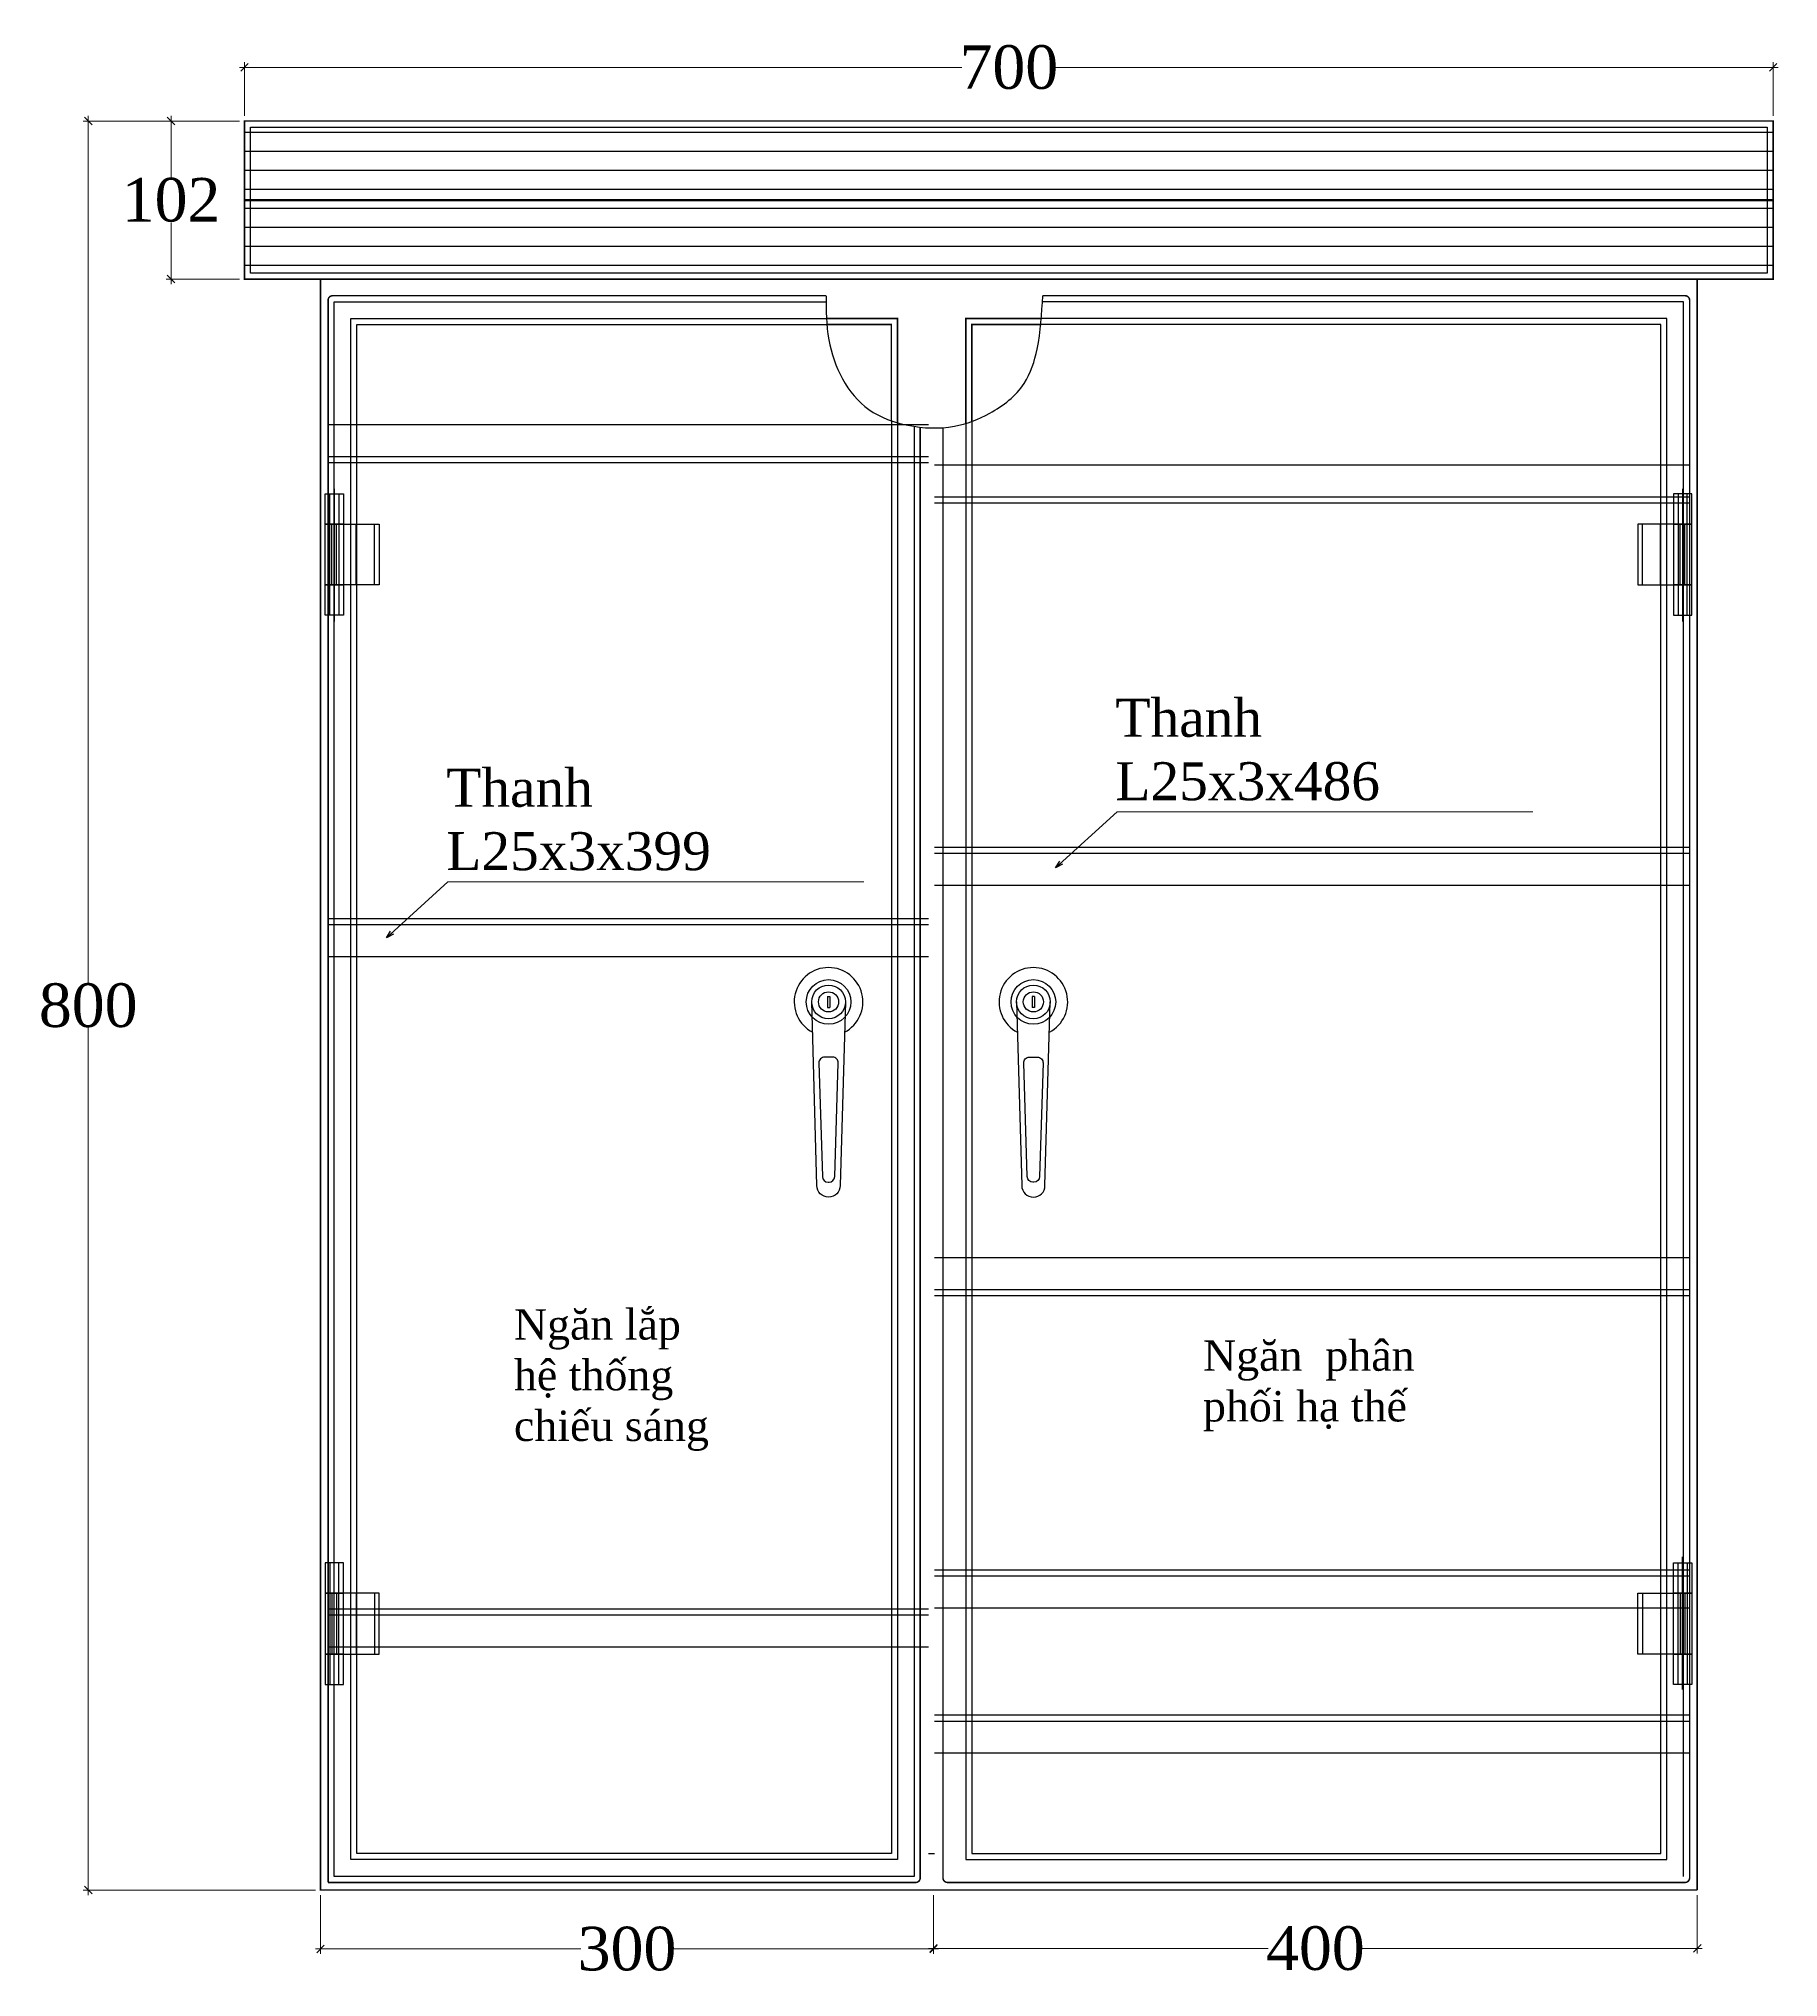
# Model space of a CAD drawing. Header units: inches. Extents: x -246336 to 136055, y -106871 to 69513.
# Drawn here: x -67307 to -63873, y -23051 to -19224 of the extents above; entities that cross this region are included whole.
import ezdxf

# ---------------------------------------------------------------- set-up
doc = ezdxf.new("R2010")
doc.units = ezdxf.units.IN
doc.header["$MEASUREMENT"] = 0
doc.styles.add('0', font='Vottawan.ttf', dxfattribs={"height": 20})
doc.styles.get("Standard").update_dxf_attribs({"font": 'VNTIME_0.TTF', "height": 86})
doc.dimstyles.get("Standard").update_dxf_attribs({"dimtxt": 0.18, "dimasz": 15, "dimexe": 10, "dimexo": 10, "dimgap": 0.09, "dimtad": 0, "dimtih": 1, "dimtoh": 1, "dimdec": 0, "dimzin": 0, "dimdsep": 32, "dimtxsty": 'Standard', "dimblk": 'OBLIQUE', "dimcen": 15, "dimdle": 10, "dimclrd": 3, "dimclre": 3, "dimclrt": 3, "dimadec": 0, "dimazin": 0, "dimtfac": 1, "dimtdec": 0, "dimtofl": 0, "dimtmove": 0, "dimatfit": 3, "dimldrblk": 'OPEN30', "dimfxl": 1, "dimtolj": 1, "dimtzin": 0, "dimlwd": 0, "dimlwe": 0, "dimarcsym": 0})

# ---------------------------------------------------------------- blocks, each defined once
blk = doc.blocks.new('_OBLIQUE')
at = {"color": 0, "linetype": 'ByBlock'}
blk.add_line((-0.5, -0.5), (0.5, 0.5), dxfattribs=at)
blk = doc.blocks.new('*D342')
at = {"color": 3, "lineweight": 0}
for p, q in [((-65540.4, -22903.4), (-65540.4, -23003.7)), ((-64032.5, -22888.4), (-64032.5, -23003.7)), ((-65550.4, -22993.7), (-64879.6, -22993.7)), ((-64022.5, -22993.7), (-64693.2, -22993.7))]:
    blk.add_line(p, q, dxfattribs=at)
at = {"layer": 'Defpoints', "color": 0}
for p in [(-64032.5, -22878.4), (-65540.4, -22893.4), (-64032.5, -22993.7)]:
    blk.add_point(p, dxfattribs=at)
at = {"color": 3, "lineweight": 0, "xscale": 15, "yscale": 15, "zscale": 15, "rotation": 180}
blk.add_blockref('_OBLIQUE', (-65540.4, -22993.7), dxfattribs=at)
at = {"color": 3, "lineweight": 0, "xscale": 15, "yscale": 15, "zscale": 15}
blk.add_blockref('_OBLIQUE', (-64032.5, -22993.7), dxfattribs=at)
at = {"color": 3, "insert": (-64786.4, -22993.7), "char_height": 86, "attachment_point": 5}
blk.add_mtext('\\A1;400', dxfattribs=at)
blk = doc.blocks.new('_Open30')
at = {"color": 0, "linetype": 'ByBlock', "lineweight": -2}
for p, q in [((-1, 0.27), (0, 0)), ((0, 0), (-1, -0.27)), ((0, 0), (-1, 0))]:
    blk.add_line(p, q, dxfattribs=at)
blk = doc.blocks.new('*D343')
at = {"color": 3, "lineweight": 0}
for p, q in [((-66750.9, -22888.4), (-66750.9, -23004.6)), ((-65540.4, -22888.4), (-65540.4, -23004.6)), ((-66760.9, -22994.6), (-66236.8, -22994.6)), ((-65530.4, -22994.6), (-66054.4, -22994.6))]:
    blk.add_line(p, q, dxfattribs=at)
at = {"layer": 'Defpoints', "color": 0}
for p in [(-66750.9, -22878.4), (-65540.4, -22878.4), (-65540.4, -22994.6)]:
    blk.add_point(p, dxfattribs=at)
at = {"color": 3, "lineweight": 0, "xscale": 15, "yscale": 15, "zscale": 15, "rotation": 180}
blk.add_blockref('_OBLIQUE', (-66750.9, -22994.6), dxfattribs=at)
at = {"color": 3, "lineweight": 0, "xscale": 15, "yscale": 15, "zscale": 15}
blk.add_blockref('_OBLIQUE', (-65540.4, -22994.6), dxfattribs=at)
at = {"color": 3, "insert": (-66145.6, -22994.6), "char_height": 86, "attachment_point": 5}
blk.add_mtext('\\A1;300', dxfattribs=at)
blk = doc.blocks.new('*D344')
at = {"color": 3, "lineweight": 0}
for p, q in [((-66910.9, -19386.6), (-67219.5, -19386.6)), ((-67209.5, -19376.6), (-67209.5, -21088.5)), ((-67209.5, -22888.4), (-67209.5, -21176.5)), ((-66760.9, -22878.4), (-67219.5, -22878.4))]:
    blk.add_line(p, q, dxfattribs=at)
at = {"layer": 'Defpoints', "color": 0}
for p in [(-66900.9, -19386.6), (-67209.5, -22878.4), (-66750.9, -22878.4)]:
    blk.add_point(p, dxfattribs=at)
at = {"color": 3, "lineweight": 0, "xscale": 15, "yscale": 15, "zscale": 15}
for p, rotation in [((-67209.5, -19386.6), 90), ((-67209.5, -22878.4), 270)]:
    blk.add_blockref('_OBLIQUE', p, dxfattribs=dict(at, rotation=rotation))
at = {"color": 3, "insert": (-67209.5, -21132.5), "char_height": 86, "attachment_point": 5}
blk.add_mtext('\\A1;800', dxfattribs=at)
blk = doc.blocks.new('*D383')
at = {"color": 3, "lineweight": 0}
for p, q in [((-66910.9, -19280.7), (-65484.4, -19280.7)), ((-66900.9, -19376.6), (-66900.9, -19270.7)), ((-63872.5, -19280.7), (-65299, -19280.7)), ((-63882.5, -19376.6), (-63882.5, -19270.7))]:
    blk.add_line(p, q, dxfattribs=at)
at = {"layer": 'Defpoints', "color": 0}
for p in [(-63882.5, -19280.7), (-66900.9, -19386.6), (-63882.5, -19386.6)]:
    blk.add_point(p, dxfattribs=at)
at = {"color": 3, "lineweight": 0, "xscale": 15, "yscale": 15, "zscale": 15, "rotation": 180}
blk.add_blockref('_OBLIQUE', (-66900.9, -19280.7), dxfattribs=at)
at = {"color": 3, "lineweight": 0, "xscale": 15, "yscale": 15, "zscale": 15}
blk.add_blockref('_OBLIQUE', (-63882.5, -19280.7), dxfattribs=at)
at = {"color": 3, "insert": (-65391.7, -19280.7), "char_height": 86, "attachment_point": 5}
blk.add_mtext('\\A1;700', dxfattribs=at)
blk = doc.blocks.new('*D384')
at = {"color": 3, "lineweight": 0}
for p, q in [((-66910.9, -19386.6), (-67055.9, -19386.6)), ((-67045.9, -19376.6), (-67045.9, -19498.7)), ((-67045.9, -19708.6), (-67045.9, -19586.6)), ((-66910.9, -19698.6), (-67055.9, -19698.6))]:
    blk.add_line(p, q, dxfattribs=at)
at = {"layer": 'Defpoints', "color": 0}
for p in [(-66900.9, -19386.6), (-67045.9, -19698.6), (-66900.9, -19698.6)]:
    blk.add_point(p, dxfattribs=at)
at = {"color": 3, "lineweight": 0, "xscale": 15, "yscale": 15, "zscale": 15}
for p, rotation in [((-67045.9, -19386.6), 90), ((-67045.9, -19698.6), 270)]:
    blk.add_blockref('_OBLIQUE', p, dxfattribs=dict(at, rotation=rotation))
at = {"color": 3, "insert": (-67045.9, -19542.6), "char_height": 86, "attachment_point": 5}
blk.add_mtext('\\A1;102', dxfattribs=at)

msp = doc.modelspace()

# ---------------------------------------------------------------- hatches: boundary and pattern name
at = {"linetype": 'Continuous'}
h = msp.add_hatch(dxfattribs=at)
h.set_pattern_fill('ANSI31', color=256, scale=300, angle=315, style=0)
h.set_pattern_definition([(0, (-76809.91, -26496.03), (1e-14, 37.5), [])])
edge = h.paths.add_edge_path()
edge.add_line((-63882.5, -19698.647), (-66900.85, -19698.647))
edge.add_line((-66900.85, -19698.647), (-66900.85, -19386.647))
edge.add_line((-66900.85, -19386.647), (-63882.5, -19386.647))
edge.add_line((-63882.5, -19386.647), (-63882.5, -19698.647))
edge.add_line((-63882.5, -19698.647), (-64032.5, -19698.647))

# ---------------------------------------------------------------- linework, layer by layer
for p, q in [((-66735.85, -19985.56), (-65550.196, -19985.56)), ((-66735.85, -20048.56), (-65550.196, -20048.56)), ((-66735.85, -20060.56), (-65550.196, -20060.56)), ((-64047.5, -20065.871), (-65538.196, -20065.871)), ((-66723.702, -20112.322), (-66723.702, -20374.221)), ((-64061.338, -20112.322), (-64061.338, -20374.221)), ((-64047.5, -20128.871), (-65538.196, -20128.871)), ((-64047.5, -20140.871), (-65538.196, -20140.871)), ((-66728.202, -20302.162), (-66728.202, -20182.162)), ((-66728.202, -20182.162), (-66635.202, -20182.162)), ((-66635.202, -20182.162), (-66635.202, -20302.162)), ((-64149.838, -20182.162), (-64149.838, -20302.162)), ((-64056.838, -20182.162), (-64149.838, -20182.162)), ((-64056.838, -20302.162), (-64056.838, -20182.162)), ((-66680.202, -20302.162), (-66728.202, -20302.162)), ((-66635.202, -20302.162), (-66680.202, -20302.162)), ((-64149.838, -20302.162), (-64104.838, -20302.162)), ((-64104.838, -20302.162), (-64056.838, -20302.162)), ((-64047.5, -20820.733), (-65538.196, -20820.733)), ((-64047.5, -20832.733), (-65538.196, -20832.733)), ((-64047.5, -20895.733), (-65538.196, -20895.733)), ((-66735.85, -20960.56), (-65550.196, -20960.56)), ((-66735.85, -20972.56), (-65550.196, -20972.56)), ((-66735.85, -21035.56), (-65550.196, -21035.56)), ((-64047.5, -21630.584), (-65538.196, -21630.584)), ((-64047.5, -21693.584), (-65538.196, -21693.584)), ((-64047.5, -21705.584), (-65538.196, -21705.584)), ((-66723.702, -22482.522), (-66723.702, -22220.623)), ((-64061.338, -22482.522), (-64061.338, -22220.623)), ((-64047.5, -22246.825), (-65538.196, -22246.825)), ((-64047.5, -22258.825), (-65538.196, -22258.825)), ((-66728.202, -22292.682), (-66728.202, -22412.682)), ((-66680.202, -22292.682), (-66728.202, -22292.682)), ((-66635.202, -22292.682), (-66680.202, -22292.682)), ((-66635.202, -22412.682), (-66635.202, -22292.682)), ((-64149.838, -22412.682), (-64149.838, -22292.682)), ((-64149.838, -22292.682), (-64104.838, -22292.682)), ((-64104.838, -22292.682), (-64056.838, -22292.682)), ((-64056.838, -22292.682), (-64056.838, -22412.682)), ((-66735.85, -22323.422), (-65550.196, -22323.422)), ((-66735.85, -22335.422), (-65550.196, -22335.422)), ((-64047.5, -22321.825), (-65538.196, -22321.825)), ((-66735.85, -22398.422), (-65550.196, -22398.422)), ((-66728.202, -22412.682), (-66635.202, -22412.682)), ((-64056.838, -22412.682), (-64149.838, -22412.682)), ((-64047.5, -22533.422), (-65538.196, -22533.422)), ((-64047.5, -22545.422), (-65538.196, -22545.422)), ((-64047.5, -22608.422), (-65538.196, -22608.422)), ((-65550.196, -22806.422), (-65538.196, -22806.422))]:
    msp.add_line(p, q)
for points, const_width in [([(-63882.5, -19698.647), (-66900.85, -19698.647), (-66900.85, -19386.647), (-63882.5, -19386.647), (-63882.5, -19698.647), (-64032.5, -19698.647)], 3), ([(-66900.85, -19542.647), (-63882.5, -19542.647)], 4.5), ([(-66750.85, -19698.647), (-66750.85, -22878.422), (-64032.5, -22878.422)], 3), ([(-64032.5, -19698.647), (-64032.5, -22878.422)], 3), ([(-65611.677, -19982.179), (-65611.677, -19776.422), (-65751.787, -19776.422)], 3), ([(-65476.714, -19983.463), (-65476.714, -19776.422), (-65327.579, -19776.422)], 3), ([(-65623.677, -19978.397), (-65623.677, -19788.422), (-65751.787, -19788.422)], 3), ([(-65464.714, -19979.436), (-65464.714, -19788.422), (-65327.579, -19788.422)], 3)]:
    msp.add_lwpolyline(points, dxfattribs=dict(const_width=const_width))
for points in [[(-63894.5, -19686.647), (-66888.85, -19686.647), (-66888.85, -19398.647), (-63894.5, -19398.647), (-63894.5, -19686.647), (-64032.5, -19686.647)], [(-66723.85, -22851.422), (-66723.85, -19743.422), (-65752.642, -19743.422)], [(-64059.5, -22851.422), (-64059.5, -19743.422), (-65325.409, -19743.422)], [(-66690.85, -22818.422), (-66690.85, -19776.422), (-65751.787, -19776.422)], [(-64092.5, -22818.422), (-64092.5, -19776.422), (-65327.579, -19776.422)], [(-66678.85, -22806.422), (-66678.85, -19788.422), (-65750.996, -19788.422)], [(-64104.5, -22806.422), (-64104.5, -19788.422), (-65328.653, -19788.422)], [(-65578.677, -19989.388), (-65578.677, -22851.422), (-66723.85, -22851.422)], [(-65611.677, -19982.179), (-65611.677, -22818.422), (-66690.85, -22818.422)], [(-65623.677, -19978.397), (-65623.677, -22806.422), (-66678.85, -22806.422)], [(-65476.714, -19983.463), (-65476.714, -22818.422), (-64092.5, -22818.422)], [(-65464.714, -19979.436), (-65464.714, -22806.422), (-64104.5, -22806.422)], [(-66732.702, -20182.162), (-66732.702, -20122.162)], [(-66714.702, -20122.162), (-66714.702, -20182.162)], [(-64070.338, -20122.162), (-64070.338, -20182.162)], [(-64052.338, -20182.162), (-64052.338, -20122.162)], [(-66732.702, -20302.162), (-66732.702, -20182.162)], [(-66719.202, -20302.162), (-66719.202, -20182.162)], [(-66714.702, -20182.162), (-66714.702, -20302.162)], [(-66680.202, -20302.162), (-66680.202, -20182.162)], [(-66644.202, -20302.162), (-66644.202, -20182.162)], [(-64140.838, -20302.162), (-64140.838, -20182.162)], [(-64104.838, -20302.162), (-64104.838, -20182.162)], [(-64070.338, -20182.162), (-64070.338, -20302.162)], [(-64065.838, -20302.162), (-64065.838, -20182.162)], [(-64052.338, -20302.162), (-64052.338, -20182.162)], [(-66732.702, -20362.162), (-66732.702, -20302.162)], [(-66714.702, -20302.162), (-66714.702, -20362.162)], [(-64070.338, -20302.162), (-64070.338, -20362.162)], [(-64052.338, -20362.162), (-64052.338, -20302.162)], [(-65749.944, -21114.349), (-65749.944, -21136.372)], [(-65749.944, -21114.349), (-65745.444, -21114.349)], [(-65745.444, -21114.349), (-65745.444, -21136.372)], [(-65341.01, -21114.349), (-65345.51, -21114.349)], [(-65345.51, -21114.349), (-65345.51, -21136.372)], [(-65341.01, -21114.349), (-65341.01, -21136.372)], [(-65749.944, -21136.372), (-65745.444, -21136.372)], [(-65341.01, -21136.372), (-65345.51, -21136.372)], [(-66732.702, -22232.682), (-66732.702, -22292.682)], [(-66714.702, -22292.682), (-66714.702, -22232.682)], [(-64070.338, -22292.682), (-64070.338, -22232.682)], [(-64052.338, -22232.682), (-64052.338, -22292.682)], [(-66732.702, -22292.682), (-66732.702, -22412.682)], [(-66719.202, -22292.682), (-66719.202, -22412.682)], [(-66714.702, -22412.682), (-66714.702, -22292.682)], [(-66680.202, -22292.682), (-66680.202, -22412.682)], [(-66644.202, -22292.682), (-66644.202, -22412.682)], [(-64140.838, -22292.682), (-64140.838, -22412.682)], [(-64104.838, -22292.682), (-64104.838, -22412.682)], [(-64070.338, -22412.682), (-64070.338, -22292.682)], [(-64065.838, -22292.682), (-64065.838, -22412.682)], [(-64052.338, -22292.682), (-64052.338, -22412.682)], [(-66732.702, -22412.682), (-66732.702, -22472.682)], [(-66714.702, -22472.682), (-66714.702, -22412.682)], [(-64070.338, -22472.682), (-64070.338, -22412.682)], [(-64052.338, -22412.682), (-64052.338, -22472.682)]]:
    msp.add_lwpolyline(points)
at = {"const_width": 3}
for points in [[(-66735.85, -22863.422), (-66735.85, -19740.422, -0.41421356), (-66726.85, -19731.422), (-65752.711, -19731.422, -0.41775524)], [(-64047.5, -22854.422), (-64047.5, -19740.422, 0.41421356), (-64056.5, -19731.422), (-65324.763, -19731.422, 0.45988602)], [(-65566.677, -19990.996), (-65566.677, -22854.422, -0.41421356), (-65575.677, -22863.422), (-66735.85, -22863.422)], [(-65521.714, -19991.922), (-65521.714, -22854.422, 0.41421356), (-65512.714, -22863.422), (-64056.5, -22863.422, 0.41421356), (-64047.5, -22854.422)]]:
    msp.add_lwpolyline(points, format="xyb", dxfattribs=at)
for points in [[(-66741.702, -20122.162), (-66705.702, -20122.162), (-66705.702, -20182.162), (-66741.702, -20182.162)], [(-64043.338, -20122.162), (-64079.338, -20122.162), (-64079.338, -20182.162), (-64043.338, -20182.162)], [(-66741.702, -20182.162), (-66705.702, -20182.162), (-66705.702, -20302.162), (-66741.702, -20302.162)], [(-64043.338, -20182.162), (-64079.338, -20182.162), (-64079.338, -20302.162), (-64043.338, -20302.162)], [(-66741.702, -20302.162), (-66705.702, -20302.162), (-66705.702, -20362.162), (-66741.702, -20362.162)], [(-64043.338, -20302.162), (-64079.338, -20302.162), (-64079.338, -20362.162), (-64043.338, -20362.162)], [(-66741.702, -22292.682), (-66705.702, -22292.682), (-66705.702, -22232.682), (-66741.702, -22232.682)], [(-64043.338, -22292.682), (-64079.338, -22292.682), (-64079.338, -22232.682), (-64043.338, -22232.682)], [(-66741.702, -22412.682), (-66705.702, -22412.682), (-66705.702, -22292.682), (-66741.702, -22292.682)], [(-64043.338, -22412.682), (-64079.338, -22412.682), (-64079.338, -22292.682), (-64043.338, -22292.682)], [(-66741.702, -22472.682), (-66705.702, -22472.682), (-66705.702, -22412.682), (-66741.702, -22412.682)], [(-64043.338, -22472.682), (-64079.338, -22472.682), (-64079.338, -22412.682), (-64043.338, -22412.682)]]:
    msp.add_lwpolyline(points, close=True)
for points in [[(-65714.385, -21125.362), (-65724.747, -21487.774, -1), (-65770.641, -21487.774), (-65781.003, -21125.362)], [(-65376.569, -21125.362), (-65366.207, -21487.774, 1), (-65320.313, -21487.774), (-65309.951, -21125.362)]]:
    msp.add_lwpolyline(points, format="xyb")
for points in [[(-65735.505, -21470.154), (-65728.561, -21245.876, 0.42330761), (-65739.806, -21234.278), (-65755.583, -21234.278, 0.42330761), (-65766.827, -21245.876), (-65759.884, -21470.154, 0.40517762), (-65748.639, -21481.056), (-65746.749, -21481.056, 0.40517762)], [(-65355.449, -21470.154), (-65362.393, -21245.876, -0.42330761), (-65351.148, -21234.278), (-65335.371, -21234.278, -0.42330761), (-65324.127, -21245.876), (-65331.07, -21470.154, -0.40517762), (-65342.315, -21481.056), (-65344.205, -21481.056, -0.40517762)]]:
    msp.add_lwpolyline(points, format="xyb", close=True)
for centre, radius in [((-65747.694, -21125.361), 44.056), ((-65343.26, -21125.361), 44.056), ((-65747.694, -21125.361), 33.309), ((-65747.694, -21125.361), 19.874), ((-65343.26, -21125.361), 33.309), ((-65343.26, -21125.361), 19.874)]:
    msp.add_circle(centre, radius)
for centre in [(-65747.694, -21125.361), (-65343.26, -21125.361)]:
    msp.add_arc(centre, 67.796, 297.775712, 242.224288)
msp.add_spline([(-65752.711, -19731.422), (-65747.201, -19818.304), (-65668.223, -19955.963), (-65591.083, -19987.165), (-65499.248, -19989.001), (-65429.454, -19963.304), (-65361.497, -19904.57), (-65335.783, -19836.658), (-65324.763, -19731.422)], degree=3)

# ---------------------------------------------------------------- texts
at = {"attachment_point": 7, "style": '0'}
for s, insert, char_height, width in [('\\f.VnTime|b0|i0|c0|p34;Thanh L25x3x486', (-65181.199, -20728.266), 75, 3), ('\\f.VnTime|b0|i0|c0|p34;Thanh L25x3x399', (-66502.391, -20866.393), 75, 3), ('{\\f.VnTime|b0|i0|c0|p34;Ng¨n l¾p hÖ thèng chiÕu s¸ng}', (-66368.876, -22011.735), 60, 390.28512), ('{\\f.VnTime|b0|i0|c0|p34;Ng¨n  ph©n phèi h¹ thÕ}', (-65008.302, -21972.952), 60, 468.94115)]:
    msp.add_mtext(s, dxfattribs=dict(at, insert=insert, char_height=char_height, width=width))

# ---------------------------------------------------------------- dimensions: what is measured, and where the dimension line sits
for base, p1, p2, text, picture, middle in [((-63882.5, -19280.682), (-66900.85, -19386.647), (-63882.5, -19386.647), '700', '*D383', (-65391.675, -19280.682)), ((-65540.382, -22994.627), (-66750.85, -22878.422), (-65540.382, -22878.422), '300', '*D343', (-66145.616, -22994.627)), ((-64032.5, -22993.747), (-65540.382, -22893.422), (-64032.5, -22878.422), '400', '*D342', (-64786.441, -22993.747))]:
    dim = msp.add_linear_dim(base=base, p1=p1, p2=p2, text=text, dimstyle='Standard')
    dim.commit()
    dim.dimension.update_dxf_attribs({"geometry": picture, "text_midpoint": middle})
for base, p2, text, picture, middle in [((-67209.49, -22878.422), (-66750.85, -22878.422), '800', '*D344', (-67209.49, -21132.534)), ((-67045.898, -19698.647), (-66900.85, -19698.647), '102', '*D384', (-67045.898, -19542.647))]:
    dim = msp.add_linear_dim(base=base, p1=(-66900.85, -19386.647), p2=p2, angle=90, text=text, dimstyle='Standard')
    dim.commit()
    dim.dimension.update_dxf_attribs({"geometry": picture, "text_midpoint": middle})

# ---------------------------------------------------------------- leaders
for points in [[(-65299.516, -20860.828), (-65177.967, -20750.079), (-64356.871, -20750.079)], [(-66620.708, -20998.955), (-66499.16, -20888.206), (-65678.064, -20888.206)]]:
    msp.add_leader(points, dimstyle='Standard')

doc.saveas('drawing.dxf')
